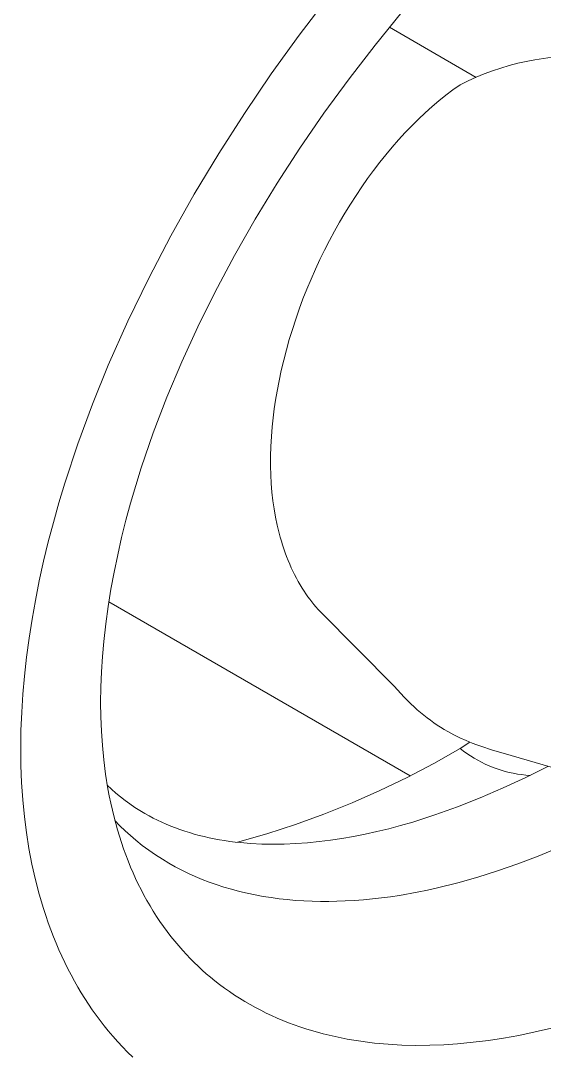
# Model space of a CAD drawing. Header units: inches. Extents: x -1 to 175, y 3 to 130.
# Drawn here: x 110.463 to 112.179, y 61.297 to 64.693 of the extents above; entities that cross this region are included whole.
import ezdxf

# ---------------------------------------------------------------- set-up
doc = ezdxf.new("R2010")
doc.units = ezdxf.units.IN
doc.layers.add('ZANO_R', color=7, linetype='Continuous', lineweight=0)

msp = doc.modelspace()

# ---------------------------------------------------------------- linework, layer by layer
at = {"layer": 'ZANO_R'}
for p, q in [((111.37575, 64.64599), (111.47067, 64.77046)), ((111.6244, 64.61311), (111.71245, 64.72117)), ((111.67156, 64.67173), (111.95629, 64.50734)), ((111.28424, 64.51899), (111.37575, 64.64599)), ((111.53925, 64.50276), (111.6244, 64.61311)), ((112.09183, 64.55374), (112.11994, 64.56006)), ((112.11994, 64.56006), (112.14824, 64.56543)), ((112.14824, 64.56543), (112.17671, 64.56983)), ((112.17671, 64.56983), (112.20531, 64.57325)), ((111.98206, 64.51898), (112.00904, 64.52907)), ((112.00904, 64.52907), (112.03635, 64.53823)), ((112.03635, 64.53823), (112.06396, 64.54646)), ((112.06396, 64.54646), (112.09183, 64.55374)), ((111.19623, 64.38953), (111.28424, 64.51899)), ((111.4571, 64.39015), (111.53925, 64.50276)), ((111.90339, 64.48329), (111.9292, 64.49608)), ((111.9292, 64.49608), (111.95544, 64.50798)), ((111.95544, 64.50798), (111.98206, 64.51898)), ((111.85641, 64.44896), (111.87964, 64.46649)), ((111.87964, 64.46649), (111.90339, 64.48329)), ((111.81151, 64.41195), (111.83371, 64.43077)), ((111.83371, 64.43077), (111.85641, 64.44896)), ((111.11204, 64.25799), (111.19623, 64.38953)), ((111.37804, 64.27535), (111.4571, 64.39015)), ((111.76631, 64.37039), (111.78864, 64.39147)), ((111.78864, 64.39147), (111.81151, 64.41195)), ((111.74452, 64.34876), (111.76631, 64.37039)), ((111.70154, 64.30289), (111.72325, 64.3266)), ((111.72325, 64.3266), (111.74452, 64.34876)), ((111.68039, 64.27869), (111.70154, 64.30289)), ((111.03161, 64.12411), (111.11204, 64.25799)), ((111.30326, 64.16012), (111.37804, 64.27535)), ((111.63973, 64.2289), (111.65979, 64.25401)), ((111.65979, 64.25401), (111.68039, 64.27869)), ((111.61948, 64.2024), (111.63973, 64.2289)), ((111.59979, 64.17549), (111.61948, 64.2024)), ((111.23174, 64.04283), (111.30326, 64.16012)), ((111.58066, 64.14817), (111.59979, 64.17549)), ((110.95513, 63.98795), (111.03161, 64.12411)), ((111.54355, 64.09163), (111.56208, 64.12048)), ((111.56208, 64.12048), (111.58066, 64.14817)), ((111.5256, 64.06242), (111.54355, 64.09163)), ((111.50823, 64.03287), (111.5256, 64.06242)), ((111.16366, 63.92353), (111.23174, 64.04283)), ((111.49143, 64.00298), (111.50823, 64.03287)), ((110.88278, 63.84956), (110.95513, 63.98795)), ((111.47491, 63.97222), (111.49143, 64.00298)), ((111.45898, 63.94115), (111.47491, 63.97222)), ((111.09917, 63.80224), (111.16366, 63.92353)), ((111.44366, 63.90978), (111.45898, 63.94115)), ((111.41474, 63.84592), (111.42894, 63.87811)), ((111.42894, 63.87811), (111.44366, 63.90978)), ((110.81425, 63.70786), (110.88278, 63.84956)), ((111.40117, 63.81347), (111.41474, 63.84592)), ((111.38824, 63.78074), (111.40117, 63.81347)), ((111.04344, 63.68942), (111.09917, 63.80224)), ((111.37598, 63.74777), (111.38824, 63.78074)), ((111.36439, 63.71456), (111.37598, 63.74777)), ((111.35348, 63.68111), (111.36439, 63.71456)), ((110.75045, 63.56398), (110.81425, 63.70786)), ((110.99111, 63.575), (111.04344, 63.68942)), ((111.34326, 63.64745), (111.35348, 63.68111)), ((111.33376, 63.61358), (111.34326, 63.64745)), ((111.3251, 63.58003), (111.33376, 63.61358)), ((110.94242, 63.45899), (110.99111, 63.575)), ((111.31716, 63.5463), (111.3251, 63.58003)), ((110.69855, 63.4357), (110.75045, 63.56398)), ((111.30996, 63.51241), (111.31716, 63.5463)), ((111.30351, 63.47836), (111.30996, 63.51241)), ((111.29864, 63.44931), (111.30351, 63.47836)), ((110.89761, 63.34144), (110.94242, 63.45899)), ((111.29434, 63.42016), (111.29864, 63.44931)), ((110.65079, 63.30583), (110.69855, 63.4357)), ((111.29064, 63.39093), (111.29434, 63.42016)), ((111.28756, 63.36163), (111.29064, 63.39093)), ((110.85841, 63.22691), (110.89761, 63.34144)), ((111.28492, 63.32949), (111.28756, 63.36163)), ((110.60833, 63.17733), (110.65079, 63.30583)), ((111.28309, 63.29729), (111.28492, 63.32949)), ((111.28212, 63.26507), (111.28309, 63.29729)), ((111.28206, 63.23282), (111.28212, 63.26507)), ((111.2828, 63.20424), (111.28206, 63.23282)), ((110.84035, 63.16914), (110.85841, 63.22691)), ((111.28433, 63.17569), (111.2828, 63.20424)), ((110.58878, 63.11255), (110.60833, 63.17733)), ((110.82338, 63.11104), (110.84035, 63.16914)), ((111.28668, 63.1472), (111.28433, 63.17569)), ((111.28987, 63.11878), (111.28668, 63.1472)), ((110.57042, 63.04742), (110.58878, 63.11255)), ((110.80815, 63.05498), (110.82338, 63.11104)), ((111.2937, 63.09211), (111.28987, 63.11878)), ((111.29833, 63.06556), (111.2937, 63.09211)), ((111.30381, 63.03918), (111.29833, 63.06556)), ((110.55384, 62.9841), (110.57042, 63.04742)), ((110.79403, 62.99864), (110.80815, 63.05498)), ((111.31015, 63.01299), (111.30381, 63.03918)), ((110.78105, 62.94202), (110.79403, 62.99864)), ((111.31365, 62.99997), (111.31015, 63.01299)), ((111.31739, 62.98702), (111.31365, 62.99997)), ((110.53846, 62.92047), (110.55384, 62.9841)), ((111.32135, 62.97414), (111.31739, 62.98702)), ((111.32555, 62.96133), (111.32135, 62.97414)), ((111.33, 62.94861), (111.32555, 62.96133)), ((110.76927, 62.88515), (110.78105, 62.94202)), ((111.33469, 62.93597), (111.33, 62.94861)), ((111.33963, 62.92343), (111.33469, 62.93597)), ((110.52434, 62.85655), (110.53846, 62.92047)), ((111.34482, 62.91099), (111.33963, 62.92343)), ((111.3499, 62.89948), (111.34482, 62.91099)), ((111.3552, 62.88807), (111.3499, 62.89948)), ((110.75885, 62.82865), (110.76927, 62.88515)), ((111.36074, 62.87678), (111.3552, 62.88807)), ((111.36652, 62.8656), (111.36074, 62.87678)), ((111.37254, 62.85456), (111.36652, 62.8656)), ((110.51153, 62.79235), (110.52434, 62.85655)), ((110.74971, 62.77193), (110.75885, 62.82865)), ((111.37881, 62.84365), (111.37254, 62.85456)), ((111.38532, 62.83289), (111.37881, 62.84365)), ((111.39209, 62.82229), (111.38532, 62.83289)), ((110.50054, 62.73063), (110.51153, 62.79235)), ((111.39809, 62.81335), (111.39209, 62.82229)), ((111.40427, 62.80454), (111.39809, 62.81335)), ((111.41065, 62.79587), (111.40427, 62.80454)), ((111.41721, 62.78734), (111.41065, 62.79587)), ((110.74191, 62.71501), (110.74971, 62.77193)), ((111.73934, 62.21729), (110.7521, 62.78756)), ((111.42397, 62.77896), (111.41721, 62.78734)), ((111.43092, 62.77074), (111.42397, 62.77896)), ((111.43806, 62.76268), (111.43092, 62.77074)), ((111.44539, 62.7548), (111.43806, 62.76268)), ((110.49085, 62.66868), (110.50054, 62.73063)), ((111.68655, 62.5109), (111.44539, 62.7548)), ((110.73551, 62.65792), (110.74191, 62.71501)), ((110.48252, 62.60654), (110.49085, 62.66868)), ((110.7311, 62.60798), (110.73551, 62.65792)), ((110.47559, 62.54423), (110.48252, 62.60654)), ((110.72787, 62.55796), (110.7311, 62.60798)), ((110.72588, 62.50788), (110.72787, 62.55796)), ((110.47038, 62.48495), (110.47559, 62.54423)), ((110.72521, 62.45776), (110.72588, 62.50788)), ((111.71952, 62.47537), (111.68655, 62.5109)), ((110.46655, 62.42556), (110.47038, 62.48495)), ((110.72584, 62.41061), (110.72521, 62.45776)), ((111.73083, 62.46383), (111.71952, 62.47537)), ((111.74147, 62.45344), (111.73083, 62.46383)), ((111.75233, 62.44327), (111.74147, 62.45344)), ((110.4642, 62.3661), (110.46655, 62.42556)), ((111.76285, 62.43378), (111.75233, 62.44327)), ((111.77357, 62.42452), (111.76285, 62.43378)), ((111.78414, 62.41581), (111.77357, 62.42452)), ((110.72774, 62.36349), (110.72584, 62.41061)), ((111.79491, 62.40734), (111.78414, 62.41581)), ((111.80587, 62.39912), (111.79491, 62.40734)), ((111.81701, 62.39116), (111.80587, 62.39912)), ((111.82798, 62.38369), (111.81701, 62.39116)), ((110.4634, 62.30661), (110.4642, 62.3661)), ((110.73096, 62.31644), (110.72774, 62.36349)), ((111.83912, 62.37648), (111.82798, 62.38369)), ((111.85079, 62.3693), (111.83912, 62.37648)), ((111.86263, 62.36241), (111.85079, 62.3693)), ((111.88225, 62.35182), (111.86263, 62.36241)), ((111.90223, 62.34191), (111.88225, 62.35182)), ((110.73552, 62.2695), (110.73096, 62.31644)), ((111.92255, 62.33269), (111.90223, 62.34191)), ((111.90339, 62.30661), (111.93522, 62.32737)), ((111.94315, 62.32418), (111.92255, 62.33269)), ((111.9582, 62.31841), (111.94315, 62.32418)), ((111.97392, 62.31274), (111.9582, 62.31841)), ((110.46414, 62.25061), (110.4634, 62.30661)), ((111.90339, 62.30661), (111.81708, 62.25761)), ((111.91434, 62.29813), (111.90339, 62.30661)), ((111.92558, 62.29004), (111.91434, 62.29813)), ((111.93708, 62.28233), (111.92558, 62.29004)), ((111.94884, 62.27502), (111.93708, 62.28233)), ((112.00643, 62.30196), (111.97392, 62.31274)), ((112.07045, 62.28321), (112.00643, 62.30196)), ((112.25643, 62.22906), (112.07045, 62.28321)), ((110.46638, 62.19466), (110.46414, 62.25061)), ((110.74159, 62.22203), (110.73552, 62.2695)), ((111.81708, 62.25761), (111.72918, 62.21153)), ((111.96085, 62.26811), (111.94884, 62.27502)), ((111.97308, 62.26163), (111.96085, 62.26811)), ((111.98553, 62.25556), (111.97308, 62.26163)), ((111.99818, 62.24992), (111.98553, 62.25556)), ((112.01101, 62.24472), (111.99818, 62.24992)), ((110.74918, 62.17478), (110.74159, 62.22203)), ((112.02402, 62.23996), (112.01101, 62.24472)), ((112.03718, 62.23565), (112.02402, 62.23996)), ((112.05048, 62.23179), (112.03718, 62.23565)), ((112.0639, 62.22839), (112.05048, 62.23179)), ((112.07743, 62.22545), (112.0639, 62.22839)), ((112.09106, 62.22298), (112.07743, 62.22545)), ((112.10476, 62.22097), (112.09106, 62.22298)), ((112.11852, 62.21943), (112.10476, 62.22097)), ((112.11801, 62.21142), (112.19059, 62.24768)), ((112.13233, 62.21837), (112.11852, 62.21943)), ((110.47019, 62.13879), (110.46638, 62.19466)), ((110.74708, 62.18698), (110.76111, 62.17362)), ((111.72918, 62.21153), (111.63978, 62.16842)), ((112.04445, 62.17721), (112.11801, 62.21142)), ((110.75357, 62.15126), (110.74918, 62.17478)), ((110.75837, 62.12783), (110.75357, 62.15126)), ((110.76111, 62.17362), (110.77557, 62.16069)), ((110.77557, 62.16069), (110.79046, 62.14821)), ((110.79046, 62.14821), (110.80574, 62.13621)), ((111.63978, 62.16842), (111.54899, 62.12833)), ((111.96913, 62.14477), (112.04445, 62.17721)), ((110.4756, 62.08306), (110.47019, 62.13879)), ((110.76359, 62.10448), (110.75837, 62.12783)), ((110.80574, 62.13621), (110.8214, 62.1247)), ((110.8214, 62.1247), (110.83741, 62.1137)), ((110.83741, 62.1137), (110.85374, 62.10323)), ((111.54899, 62.12833), (111.45691, 62.0913)), ((111.82082, 62.08894), (111.89459, 62.11533)), ((111.89459, 62.11533), (111.96913, 62.14477)), ((110.4822, 62.03101), (110.4756, 62.08306)), ((110.76925, 62.08123), (110.76359, 62.10448)), ((110.78054, 62.03967), (110.76925, 62.08123)), ((110.85374, 62.10323), (110.87038, 62.0933)), ((110.87038, 62.0933), (110.88399, 62.08566)), ((110.88399, 62.08566), (110.89779, 62.07836)), ((110.89779, 62.07836), (110.91176, 62.07139)), ((111.45691, 62.0913), (111.36363, 62.05739)), ((111.78422, 62.07689), (111.82082, 62.08894)), ((110.7886, 62.05322), (110.77214, 62.07008)), ((110.80556, 62.03687), (110.7886, 62.05322)), ((110.91176, 62.07139), (110.92599, 62.06471)), ((110.92599, 62.06471), (110.94045, 62.05832)), ((110.94045, 62.05832), (110.95515, 62.05223)), ((110.95515, 62.05223), (110.97008, 62.04642)), ((110.97008, 62.04642), (110.98524, 62.04091)), ((111.36363, 62.05739), (111.26928, 62.02661)), ((111.66905, 62.04372), (111.70827, 62.05419)), ((111.70827, 62.05419), (111.7478, 62.06561)), ((111.7478, 62.06561), (111.78422, 62.07689)), ((110.49033, 61.97918), (110.4822, 62.03101)), ((110.78674, 62.01905), (110.78054, 62.03967)), ((110.7933, 61.99854), (110.78674, 62.01905)), ((110.82301, 62.02105), (110.80556, 62.03687)), ((110.84093, 62.00576), (110.82301, 62.02105)), ((110.98524, 62.04091), (111.00063, 62.0357)), ((111.00063, 62.0357), (111.01624, 62.03078)), ((111.01624, 62.03078), (111.03207, 62.02615)), ((111.03207, 62.02615), (111.04812, 62.02183)), ((111.04812, 62.02183), (111.06438, 62.0178)), ((111.06438, 62.0178), (111.08085, 62.01407)), ((111.08085, 62.01407), (111.09752, 62.01063)), ((111.09752, 62.01063), (111.11439, 62.0075)), ((111.26928, 62.02661), (111.17394, 61.99901)), ((111.47837, 62.00589), (111.51571, 62.0115)), ((111.51571, 62.0115), (111.55347, 62.0181)), ((111.55347, 62.0181), (111.59162, 62.02567)), ((111.59162, 62.02567), (111.63016, 62.03421)), ((111.63016, 62.03421), (111.66905, 62.04372)), ((110.50008, 61.92763), (110.49033, 61.97918)), ((110.80025, 61.97816), (110.7933, 61.99854)), ((110.80757, 61.95791), (110.80025, 61.97816)), ((110.86179, 61.98908), (110.84093, 62.00576)), ((110.8832, 61.97311), (110.86179, 61.98908)), ((111.11439, 62.0075), (111.13146, 62.00467)), ((111.13146, 62.00467), (111.14872, 62.00213)), ((111.14872, 62.00213), (111.16572, 61.99996)), ((111.16572, 61.99996), (111.18292, 61.99806)), ((111.18292, 61.99806), (111.21786, 61.99512)), ((111.21786, 61.99512), (111.25351, 61.99332)), ((111.25351, 61.99332), (111.28985, 61.99265)), ((111.28985, 61.99265), (111.32685, 61.9931)), ((111.32685, 61.9931), (111.36447, 61.99469)), ((111.36447, 61.99469), (111.40269, 61.99741)), ((111.40269, 61.99741), (111.44148, 62.00125)), ((111.44148, 62.00125), (111.47837, 62.00589)), ((112.22447, 61.98049), (112.15892, 61.95353)), ((110.81528, 61.9378), (110.80757, 61.95791)), ((110.90513, 61.95787), (110.8832, 61.97311)), ((110.92757, 61.94338), (110.90513, 61.95787)), ((110.94844, 61.93083), (110.92757, 61.94338)), ((112.15892, 61.95353), (112.09269, 61.92832)), ((110.51152, 61.87643), (110.50008, 61.92763)), ((110.82339, 61.91785), (110.81528, 61.9378)), ((110.8314, 61.89915), (110.82339, 61.91785)), ((110.96968, 61.91892), (110.94844, 61.93083)), ((110.99127, 61.90764), (110.96968, 61.91892)), ((112.09269, 61.92832), (112.02577, 61.90499)), ((110.52381, 61.82893), (110.51152, 61.87643)), ((110.83978, 61.8806), (110.8314, 61.89915)), ((110.84851, 61.86222), (110.83978, 61.8806)), ((111.01318, 61.89699), (110.99127, 61.90764)), ((111.03539, 61.88697), (111.01318, 61.89699)), ((111.05786, 61.87757), (111.03539, 61.88697)), ((111.08059, 61.86878), (111.05786, 61.87757)), ((111.96086, 61.88448), (111.89536, 61.86595)), ((112.02577, 61.90499), (111.96086, 61.88448)), ((110.8576, 61.84402), (110.84851, 61.86222)), ((110.86705, 61.826), (110.8576, 61.84402)), ((111.10354, 61.86062), (111.08059, 61.86878)), ((111.12874, 61.85242), (111.10354, 61.86062)), ((111.15415, 61.84494), (111.12874, 61.85242)), ((111.17976, 61.83814), (111.15415, 61.84494)), ((111.79607, 61.84223), (111.76271, 61.83547)), ((111.8293, 61.84957), (111.79607, 61.84223)), ((111.89536, 61.86595), (111.8293, 61.84957)), ((110.5377, 61.78186), (110.52381, 61.82893)), ((110.87687, 61.80817), (110.86705, 61.826)), ((110.88705, 61.79056), (110.87687, 61.80817)), ((111.20554, 61.83203), (111.17976, 61.83814)), ((111.23147, 61.82659), (111.20554, 61.83203)), ((111.25753, 61.82179), (111.23147, 61.82659)), ((111.28371, 61.81764), (111.25753, 61.82179)), ((111.30997, 61.8141), (111.28371, 61.81764)), ((111.33695, 61.81112), (111.30997, 61.8141)), ((111.36399, 61.80875), (111.33695, 61.81112)), ((111.39107, 61.80699), (111.36399, 61.80875)), ((111.41819, 61.80582), (111.39107, 61.80699)), ((111.52675, 61.80667), (111.49962, 61.80566)), ((111.55644, 61.80834), (111.52675, 61.80667)), ((111.58609, 61.8106), (111.55644, 61.80834)), ((111.61569, 61.81343), (111.58609, 61.8106)), ((111.64524, 61.81681), (111.61569, 61.81343)), ((111.67472, 61.82072), (111.64524, 61.81681)), ((111.70413, 61.82514), (111.67472, 61.82072)), ((111.76271, 61.83547), (111.70413, 61.82514)), ((110.54525, 61.75852), (110.5377, 61.78186)), ((110.8976, 61.77315), (110.88705, 61.79056)), ((110.90843, 61.75611), (110.8976, 61.77315)), ((111.44533, 61.80522), (111.41819, 61.80582)), ((111.47248, 61.80517), (111.44533, 61.80522)), ((111.49962, 61.80566), (111.47248, 61.80517)), ((110.55322, 61.73532), (110.54525, 61.75852)), ((110.91963, 61.7393), (110.90843, 61.75611)), ((110.93119, 61.72273), (110.91963, 61.7393)), ((110.56161, 61.71227), (110.55322, 61.73532)), ((110.57043, 61.68937), (110.56161, 61.71227)), ((110.9431, 61.70642), (110.93119, 61.72273)), ((110.95537, 61.69038), (110.9431, 61.70642)), ((110.5791, 61.66804), (110.57043, 61.68937)), ((110.96799, 61.67462), (110.95537, 61.69038)), ((110.98097, 61.65915), (110.96799, 61.67462)), ((110.58817, 61.64686), (110.5791, 61.66804)), ((110.59762, 61.62585), (110.58817, 61.64686)), ((110.9943, 61.64398), (110.98097, 61.65915)), ((111.00649, 61.63069), (110.9943, 61.64398)), ((110.60746, 61.60503), (110.59762, 61.62585)), ((110.61769, 61.58439), (110.60746, 61.60503)), ((111.01896, 61.61766), (111.00649, 61.63069)), ((111.0317, 61.60489), (111.01896, 61.61766)), ((111.04469, 61.59238), (111.0317, 61.60489)), ((110.62832, 61.56396), (110.61769, 61.58439)), ((111.05794, 61.58014), (111.04469, 61.59238)), ((111.07144, 61.56818), (111.05794, 61.58014)), ((110.63934, 61.54374), (110.62832, 61.56396)), ((110.65077, 61.52374), (110.63934, 61.54374)), ((111.08519, 61.5565), (111.07144, 61.56818)), ((111.09917, 61.54511), (111.08519, 61.5565)), ((111.11491, 61.53284), (111.09917, 61.54511)), ((110.66197, 61.50501), (110.65077, 61.52374)), ((110.67352, 61.48651), (110.66197, 61.50501)), ((111.13092, 61.52094), (111.11491, 61.53284)), ((111.1472, 61.50939), (111.13092, 61.52094)), ((111.16373, 61.49822), (111.1472, 61.50939)), ((110.68544, 61.46823), (110.67352, 61.48651)), ((110.69772, 61.45019), (110.68544, 61.46823)), ((111.18051, 61.48742), (111.16373, 61.49822)), ((111.19752, 61.477), (111.18051, 61.48742)), ((111.21476, 61.46696), (111.19752, 61.477)), ((111.23222, 61.4573), (111.21476, 61.46696)), ((110.71036, 61.43241), (110.69772, 61.45019)), ((111.24984, 61.44806), (111.23222, 61.4573)), ((111.26765, 61.4392), (111.24984, 61.44806)), ((111.28564, 61.43073), (111.26765, 61.4392)), ((110.72337, 61.41489), (110.71036, 61.43241)), ((110.73673, 61.39765), (110.72337, 61.41489)), ((111.30381, 61.42263), (111.28564, 61.43073)), ((111.32215, 61.41491), (111.30381, 61.42263)), ((111.34064, 61.40757), (111.32215, 61.41491)), ((111.35927, 61.40059), (111.34064, 61.40757)), ((111.37804, 61.39399), (111.35927, 61.40059)), ((110.75045, 61.38069), (110.73673, 61.39765)), ((110.76562, 61.36279), (110.75045, 61.38069)), ((111.39708, 61.38771), (111.37804, 61.39399)), ((111.41624, 61.38179), (111.39708, 61.38771)), ((111.43551, 61.37624), (111.41624, 61.38179)), ((111.45488, 61.37105), (111.43551, 61.37624)), ((111.47434, 61.36621), (111.45488, 61.37105)), ((111.49389, 61.36173), (111.47434, 61.36621)), ((112.09547, 61.36604), (112.04566, 61.35707)), ((112.14945, 61.37722), (112.09547, 61.36604)), ((112.20312, 61.3898), (112.14945, 61.37722)), ((110.78119, 61.34523), (110.76562, 61.36279)), ((110.79716, 61.32804), (110.78119, 61.34523)), ((111.51351, 61.3576), (111.49389, 61.36173)), ((111.5332, 61.35381), (111.51351, 61.3576)), ((111.55542, 61.34996), (111.5332, 61.35381)), ((111.57771, 61.34652), (111.55542, 61.34996)), ((111.60007, 61.3435), (111.57771, 61.34652)), ((111.62247, 61.34089), (111.60007, 61.3435)), ((111.6674, 61.33684), (111.62247, 61.34089)), ((111.71245, 61.33432), (111.6674, 61.33684)), ((111.75812, 61.33325), (111.71245, 61.33432)), ((111.8038, 61.3336), (111.75812, 61.33325)), ((111.84945, 61.33532), (111.8038, 61.3336)), ((111.89504, 61.33835), (111.84945, 61.33532)), ((111.94541, 61.34316), (111.89504, 61.33835)), ((111.99563, 61.34942), (111.94541, 61.34316)), ((112.04566, 61.35707), (111.99563, 61.34942)), ((110.81353, 61.31123), (110.79716, 61.32804)), ((110.83028, 61.2948), (110.81353, 61.31123))]:
    msp.add_line(p, q, dxfattribs=at)

doc.saveas('drawing.dxf')
